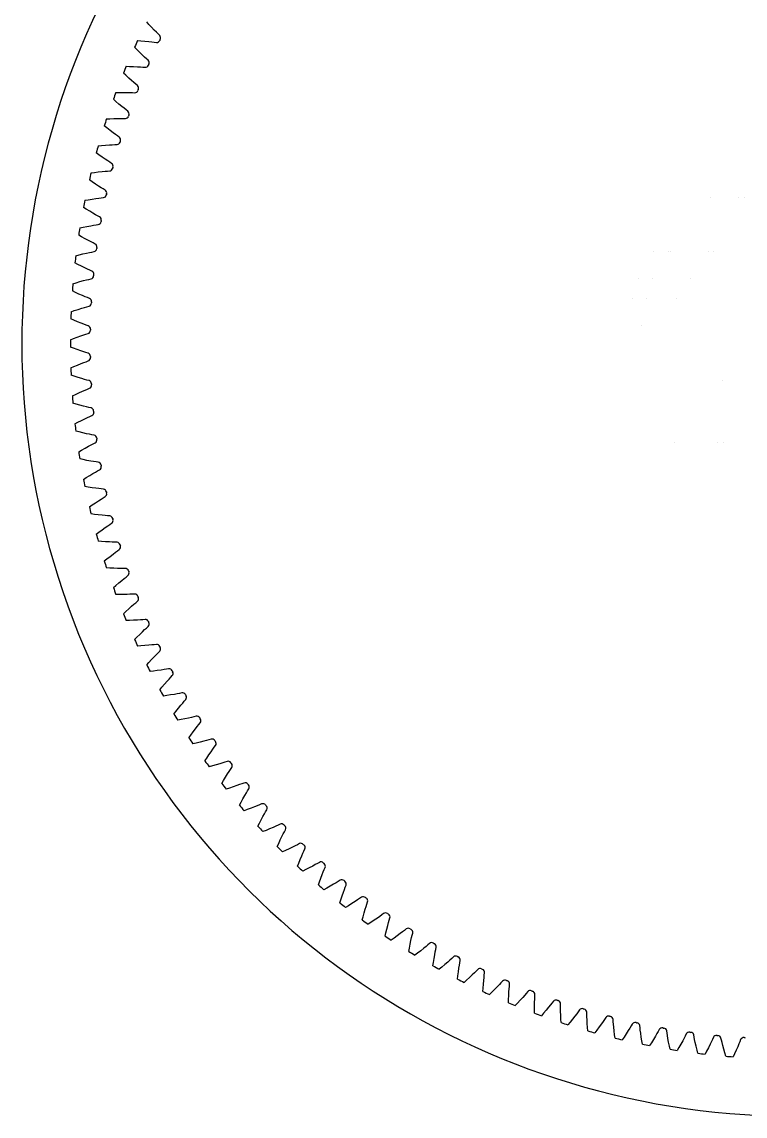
# Model space of a CAD drawing. Extents: x -8712 to 1826, y -2785 to 399.
# Drawn here: x -219.9 to -56, y -256.5 to -8.7 of the extents above; entities that cross this region are included whole.
import ezdxf

# ---------------------------------------------------------------- set-up
doc = ezdxf.new("R2010")
doc.units = 0
doc.layers.get('0').update_dxf_attribs({"linetype": 'CONTINUOUS'})

msp = doc.modelspace()

# ---------------------------------------------------------------- linework, layer by layer
at = {"color": 1}
for p, q in [((-191.089088, -9.298837), (-191.596199, -8.731549)), ((-190.482251, -9.958547), (-191.089088, -9.298837)), ((-189.890545, -10.581922), (-190.482251, -9.958547)), ((-189.41837, -11.065373), (-189.890545, -10.581922)), ((-189.036228, -11.447572), (-189.41837, -11.065373)), ((-188.662035, -11.813965), (-189.036228, -11.447572)), ((-193.814337, -15.016054), (-194.343329, -14.469113)), ((-193.656702, -12.979704), (-192.897252, -13.026743)), ((-192.897252, -13.026743), (-192.003533, -13.094875)), ((-192.003533, -13.094875), (-191.147613, -13.173629)), ((-191.147613, -13.173629), (-190.47563, -13.245134)), ((-190.47563, -13.245134), (-189.938902, -13.308619)), ((-189.938902, -13.308619), (-189.419506, -13.375648)), ((-193.182068, -15.651432), (-193.814337, -15.016054)), ((-192.566344, -16.251095), (-193.182068, -15.651432)), ((-192.075553, -16.715636), (-192.566344, -16.251095)), ((-191.678701, -17.082537), (-192.075553, -16.715636)), ((-191.290412, -17.433958), (-191.678701, -17.082537)), ((-196.235461, -18.794888), (-195.474751, -18.812074)), ((-195.474751, -18.812074), (-194.579046, -18.845066)), ((-194.579046, -18.845066), (-193.720693, -18.890157)), ((-193.720693, -18.890157), (-193.046421, -18.935225)), ((-193.046421, -18.935225), (-192.507614, -18.977589)), ((-192.507614, -18.977589), (-191.985987, -19.024174)), ((-196.313029, -20.835856), (-196.863085, -20.310105)), ((-195.656302, -21.445921), (-196.313029, -20.835856)), ((-195.01751, -22.020949), (-195.656302, -21.445921)), ((-194.508859, -22.465864), (-195.01751, -22.020949)), ((-198.58393, -24.706829), (-197.823131, -24.694137)), ((-197.823131, -24.694137), (-196.926821, -24.691939)), ((-196.926821, -24.691939), (-196.06736, -24.703295)), ((-196.06736, -24.703295), (-195.391838, -24.721857)), ((-195.391838, -24.721857), (-194.851784, -24.743035)), ((-194.851784, -24.743035), (-194.32873, -24.769106)), ((-194.097909, -22.816902), (-194.508859, -22.465864)), ((-193.696122, -23.152807), (-194.097909, -22.816902)), ((-198.581309, -26.749269), (-199.151582, -26.245519)), ((-197.901138, -27.333081), (-198.581309, -26.749269)), ((-197.240263, -27.882587), (-197.901138, -27.333081)), ((-196.714537, -28.307189), (-197.240263, -27.882587)), ((-196.290122, -28.641822), (-196.714537, -28.307189)), ((-195.875457, -28.961695), (-196.290122, -28.641822)), ((-200.698486, -30.706413), (-199.938772, -30.663862)), ((-199.938772, -30.663862), (-199.043239, -30.626477)), ((-199.043239, -30.626477), (-198.183995, -30.604082)), ((-198.183995, -30.604082), (-197.508265, -30.596109)), ((-197.508265, -30.596109), (-196.967795, -30.596068)), ((-196.967795, -30.596068), (-196.444121, -30.601584)), ((-200.615681, -32.747176), (-201.205292, -32.266202)), ((-199.913114, -33.303834), (-200.615681, -32.747176)), ((-199.231175, -33.826971), (-199.913114, -33.303834)), ((-198.689185, -34.230605), (-199.231175, -33.826971)), ((-198.251959, -34.548318), (-198.689185, -34.230605)), ((-197.825056, -34.851664), (-198.251959, -34.548318)), ((-202.575869, -36.784389), (-201.818411, -36.712045)), ((-201.818411, -36.712045), (-200.925037, -36.639529)), ((-200.925037, -36.639529), (-200.067334, -36.583418)), ((-200.067334, -36.583418), (-199.392438, -36.548922)), ((-199.392438, -36.548922), (-198.852387, -36.527663)), ((-198.852387, -36.527663), (-198.3289, -36.512615)), ((-202.413008, -38.820327), (-203.021047, -38.362873)), ((-201.689128, -39.348974), (-202.413008, -38.820327)), ((-200.987177, -39.844934), (-201.689128, -39.348974)), ((-200.429758, -40.226979), (-200.987177, -39.844934)), ((-199.980396, -40.527282), (-200.429758, -40.226979)), ((-199.541913, -40.813634), (-199.980396, -40.527282)), ((-203.970519, -44.959359), (-204.596048, -44.526129)), ((-204.213184, -42.931385), (-203.459151, -42.829358)), ((-203.459151, -42.829358), (-202.569312, -42.721825)), ((-202.569312, -42.721825), (-201.714474, -42.632084)), ((-201.714474, -42.632084), (-201.041453, -42.571118)), ((-201.041453, -42.571118), (-200.502652, -42.528673)), ((-200.502652, -42.528673), (-199.98016, -42.493085)), ((-203.226442, -45.459179), (-203.970519, -44.959359)), ((-202.505561, -45.927198), (-203.226442, -45.459179)), ((-201.933572, -46.287065), (-202.505561, -45.927198)), ((-201.472767, -46.569494), (-201.933572, -46.287065)), ((-201.02338, -46.838411), (-201.472767, -46.569494)), ((-205.607908, -49.137922), (-204.858461, -49.006371)), ((-204.858461, -49.006371), (-203.97353, -48.863986)), ((-203.97353, -48.863986), (-203.122874, -48.740753)), ((-203.122874, -48.740753), (-202.452765, -48.653412)), ((-202.452765, -48.653412), (-201.916047, -48.589846)), ((-201.916047, -48.589846), (-201.395354, -48.533772)), ((-63.940581, -48.497688), (-63.942231, -48.49864)), ((-57.432584, -48.499149), (-57.435301, -48.500181)), ((-56.097659, -48.497457), (-56.100411, -48.498392)), ((-205.285811, -51.154806), (-205.927867, -50.746468)), ((-204.522686, -51.625028), (-205.285811, -51.154806)), ((-203.783985, -52.064385), (-204.522686, -51.625028)), ((-203.19831, -52.401518), (-203.783985, -52.064385)), ((-202.726772, -52.665638), (-203.19831, -52.401518)), ((-202.267173, -52.916705), (-202.726772, -52.665638)), ((-206.757888, -55.394431), (-206.014184, -55.233558)), ((-206.014184, -55.233558), (-205.135525, -55.05654)), ((-205.135525, -55.05654), (-204.290363, -54.900006)), ((-204.290363, -54.900006), (-203.6242, -54.786424)), ((-203.6242, -54.786424), (-203.090391, -54.701835)), ((-203.090391, -54.701835), (-202.572301, -54.625362)), ((-206.356858, -57.397114), (-207.01445, -57.014298)), ((-205.57586, -57.837014), (-206.356858, -57.397114)), ((-204.82048, -58.247031), (-205.57586, -57.837014)), ((-204.22202, -58.56091), (-204.82048, -58.247031)), ((-203.740476, -58.806314), (-204.22202, -58.56091)), ((-203.271375, -59.039143), (-203.740476, -58.806314)), ((-207.661353, -61.691264), (-206.924538, -61.501317)), ((-206.924538, -61.501317), (-206.053506, -61.28994)), ((-206.053506, -61.28994), (-205.215141, -61.100346)), ((-205.215141, -61.100346), (-204.553951, -60.960698)), ((-204.553951, -60.960698), (-204.023874, -60.855217)), ((-204.023874, -60.855217), (-203.509186, -60.758463)), ((-76.863281, -60.74585), (-76.863872, -60.746758)), ((-73.455521, -60.732595), (-73.45619, -60.733514)), ((-72.896306, -60.731839), (-72.896982, -60.732749)), ((-64.360839, -60.734493), (-64.361782, -60.735376)), ((-63.132388, -60.734633), (-63.133353, -60.735479)), ((-207.182006, -63.676659), (-207.854121, -63.319955)), ((-206.38434, -64.085558), (-207.182006, -63.676659)), ((-205.613445, -64.465602), (-206.38434, -64.085558)), ((-205.003124, -64.755744), (-205.613445, -64.465602)), ((-204.512317, -64.982054), (-205.003124, -64.755744)), ((-204.034437, -65.196287), (-204.512317, -64.982054)), ((-77.058335, -66.905728), (-77.059183, -66.90759)), ((-68.374176, -66.906336), (-68.375317, -66.908166)), ((-208.316908, -68.018712), (-207.588118, -67.799985)), ((-207.588118, -67.799985), (-206.726057, -67.554575)), ((-206.726057, -67.554575), (-205.895782, -67.332212)), ((-205.895782, -67.332212), (-205.240584, -67.166713)), ((-205.240584, -67.166713), (-204.715057, -67.040504)), ((-204.715057, -67.040504), (-204.204564, -66.923617)), ((-80.117989, -66.921247), (-80.118772, -66.923133)), ((-207.759985, -69.983758), (-208.445586, -69.653716)), ((-206.946881, -70.361025), (-207.759985, -69.983758)), ((-206.16166, -70.710511), (-206.946881, -70.361025)), ((-205.540418, -70.976469), (-206.16166, -70.710511)), ((-205.041105, -71.183335), (-205.540418, -70.976469)), ((-204.555182, -71.378641), (-205.041105, -71.183335)), ((-81.650721, -71.371256), (-81.651039, -71.372405)), ((-78.269084, -71.379892), (-78.269451, -71.381097)), ((-71.509442, -71.370432), (-71.509917, -71.371674)), ((-208.723544, -74.36702), (-208.003903, -74.119849)), ((-208.003903, -74.119849), (-207.152141, -73.840783)), ((-207.152141, -73.840783), (-206.331236, -73.585996)), ((-206.331236, -73.585996), (-205.683041, -73.394901)), ((-205.683041, -73.394901), (-205.162874, -73.248157)), ((-205.162874, -73.248157), (-204.657364, -73.111319)), ((-208.089903, -76.308686), (-208.787932, -76.005815)), ((-207.262614, -76.653739), (-208.089903, -76.308686)), ((-206.464277, -76.972129), (-207.262614, -76.653739)), ((-205.833073, -77.213491), (-206.464277, -76.972129)), ((-205.326023, -77.400595), (-205.833073, -77.213491)), ((-204.832808, -77.576673), (-205.326023, -77.400595)), ((-79.556067, -77.575706), (-79.55619, -77.576779)), ((-208.880633, -80.726397), (-208.171251, -80.451164)), ((-208.171251, -80.451164), (-207.331101, -80.138873)), ((-207.331101, -80.138873), (-206.520832, -79.852054)), ((-206.520832, -79.852054), (-205.880639, -79.635659)), ((-205.880639, -79.635659), (-205.366634, -79.468606)), ((-205.366634, -79.468606), (-204.866886, -79.312027)), ((-208.171251, -82.641689), (-208.880632, -82.366456)), ((-207.331053, -82.953998), (-208.171251, -82.641689)), ((-206.520832, -83.240799), (-207.331053, -82.953998)), ((-205.880639, -83.457195), (-206.520832, -83.240799)), ((-205.366634, -83.624248), (-205.880639, -83.457195)), ((-204.866885, -83.780826), (-205.366634, -83.624248)), ((-208.089903, -86.784168), (-207.262662, -86.439134)), ((-207.262662, -86.439134), (-206.464277, -86.120724)), ((-206.464277, -86.120724), (-205.833073, -85.879362)), ((-205.833073, -85.879362), (-205.326024, -85.692258)), ((-205.326024, -85.692258), (-204.832808, -85.51618)), ((-208.787932, -87.087039), (-208.089903, -86.784168)), ((-208.003903, -88.973004), (-208.723544, -88.725834)), ((-207.152092, -89.252086), (-208.003903, -88.973004)), ((-206.331236, -89.506857), (-207.152092, -89.252086)), ((-205.683041, -89.697952), (-206.331236, -89.506857)), ((-205.162874, -89.844696), (-205.683041, -89.697952)), ((-204.657363, -89.981534), (-205.162874, -89.844696)), ((-61.142384, -89.987079), (-61.14189, -89.988031)), ((-208.445586, -93.439137), (-207.759985, -93.109095)), ((-207.759985, -93.109095), (-206.946928, -92.73185)), ((-206.946928, -92.73185), (-206.16166, -92.382342)), ((-206.16166, -92.382342), (-205.540418, -92.116384)), ((-205.540418, -92.116384), (-205.041105, -91.909518)), ((-205.041105, -91.909518), (-204.555182, -91.714212)), ((-207.588118, -95.292868), (-208.316908, -95.074141)), ((-206.726007, -95.538292), (-207.588118, -95.292868)), ((-205.895782, -95.760641), (-206.726007, -95.538292)), ((-205.240584, -95.92614), (-205.895782, -95.760641)), ((-204.715057, -96.05235), (-205.240584, -95.92614)), ((-204.204564, -96.169236), (-204.715057, -96.05235)), ((-207.182006, -99.416194), (-206.384387, -99.007319)), ((-206.384387, -99.007319), (-205.613445, -98.627251)), ((-205.613445, -98.627251), (-205.003124, -98.337109)), ((-205.003124, -98.337109), (-204.512317, -98.110799)), ((-204.512317, -98.110799), (-204.034437, -97.896567)), ((-207.854121, -99.772898), (-207.182006, -99.416194)), ((-206.924538, -101.591536), (-207.661353, -101.401589)), ((-206.053456, -101.802925), (-206.924538, -101.591536)), ((-205.215141, -101.992507), (-206.053456, -101.802925)), ((-204.553951, -102.132156), (-205.215141, -101.992507)), ((-204.023874, -102.237636), (-204.553951, -102.132156)), ((-203.509186, -102.33439), (-204.023874, -102.237636)), ((-203.740476, -104.286539), (-203.271375, -104.05371)), ((-72.140043, -104.055512), (-72.138784, -104.057037)), ((-62.347998, -104.07414), (-62.345905, -104.075763)), ((-60.964411, -104.07553), (-60.962234, -104.077084)), ((-207.01445, -106.078555), (-206.356858, -105.695739)), ((-206.356858, -105.695739), (-205.575905, -105.255865)), ((-205.575905, -105.255865), (-204.82048, -104.845822)), ((-204.82048, -104.845822), (-204.22202, -104.531943)), ((-204.22202, -104.531943), (-203.740476, -104.286539)), ((-206.014184, -107.859295), (-206.757888, -107.698423)), ((-205.135474, -108.036323), (-206.014184, -107.859295)), ((-204.290363, -108.192847), (-205.135474, -108.036323)), ((-203.6242, -108.30643), (-204.290363, -108.192847)), ((-203.090391, -108.391018), (-203.6242, -108.30643)), ((-202.572301, -108.467491), (-203.090391, -108.391018)), ((-205.285811, -111.938047), (-204.52273, -111.467852)), ((-204.52273, -111.467852), (-203.783985, -111.028468)), ((-203.783985, -111.028468), (-203.19831, -110.691335)), ((-203.19831, -110.691335), (-202.726772, -110.427215)), ((-202.726772, -110.427215), (-202.267174, -110.176149)), ((-205.927867, -112.346385), (-205.285811, -111.938047)), ((-204.858461, -114.086482), (-205.607908, -113.954931)), ((-203.973479, -114.228875), (-204.858461, -114.086482)), ((-203.122874, -114.3521), (-203.973479, -114.228875)), ((-202.452765, -114.439442), (-203.122874, -114.3521)), ((-201.916046, -114.503007), (-202.452765, -114.439442)), ((-201.395354, -114.559081), (-201.916046, -114.503007)), ((-201.472768, -116.523359), (-201.02338, -116.254443)), ((-204.596048, -118.566724), (-203.970519, -118.133494)), ((-203.970519, -118.133494), (-203.226486, -117.633703)), ((-203.226486, -117.633703), (-202.50556, -117.165655)), ((-202.50556, -117.165655), (-201.933572, -116.805788)), ((-201.933572, -116.805788), (-201.472768, -116.523359)), ((-203.459151, -120.263495), (-204.213184, -120.161468)), ((-202.56926, -120.371034), (-203.459151, -120.263495)), ((-201.714474, -120.460769), (-202.56926, -120.371034)), ((-201.041453, -120.521735), (-201.714474, -120.460769)), ((-200.502652, -120.56418), (-201.041453, -120.521735)), ((-199.980159, -120.599769), (-200.502652, -120.56418)), ((-202.413008, -124.272526), (-201.689171, -123.74391)), ((-201.689171, -123.74391), (-200.987177, -123.247919)), ((-200.987177, -123.247919), (-200.429758, -122.865874)), ((-200.429758, -122.865874), (-199.980396, -122.565571)), ((-199.980396, -122.565571), (-199.541913, -122.279219)), ((-203.021047, -124.72998), (-202.413008, -124.272526)), ((-201.818411, -126.380809), (-202.575869, -126.308464)), ((-200.924985, -126.453328), (-201.818411, -126.380809)), ((-200.067334, -126.509435), (-200.924985, -126.453328)), ((-199.392438, -126.543931), (-200.067334, -126.509435)), ((-198.852387, -126.565191), (-199.392438, -126.543931)), ((-199.231175, -129.265883), (-198.689185, -128.862248)), ((-198.3289, -126.580239), (-198.852387, -126.565191)), ((-198.689185, -128.862248), (-198.251959, -128.544535)), ((-198.251959, -128.544535), (-197.825056, -128.241189)), ((-201.205292, -130.826651), (-200.615681, -130.345677)), ((-200.615681, -130.345677), (-199.913155, -129.789051)), ((-199.913155, -129.789051), (-199.231175, -129.265883)), ((-199.938772, -132.428991), (-200.698485, -132.38644)), ((-199.043187, -132.466378), (-199.938772, -132.428991)), ((-198.183995, -132.488771), (-199.043187, -132.466378)), ((-197.508265, -132.496745), (-198.183995, -132.488771)), ((-196.967795, -132.496785), (-197.508265, -132.496745)), ((-196.444121, -132.49127), (-196.967795, -132.496785)), ((-198.581309, -136.343584), (-197.901177, -135.759806)), ((-197.901177, -135.759806), (-197.240262, -135.210266)), ((-197.240262, -135.210266), (-196.714537, -134.785664)), ((-196.714537, -134.785664), (-196.290122, -134.451031)), ((-196.290122, -134.451031), (-195.875457, -134.131159)), ((-199.151582, -136.847335), (-198.581309, -136.343584)), ((-197.823131, -138.398716), (-198.58393, -138.386024)), ((-196.926769, -138.400914), (-197.823131, -138.398716)), ((-196.06736, -138.389558), (-196.926769, -138.400914)), ((-195.391838, -138.370996), (-196.06736, -138.389558)), ((-194.851783, -138.349818), (-195.391838, -138.370996)), ((-194.328729, -138.323747), (-194.851783, -138.349818)), ((-195.65634, -141.646967), (-195.01751, -141.071904)), ((-195.01751, -141.071904), (-194.508859, -140.62699)), ((-194.508859, -140.62699), (-194.097909, -140.275952)), ((-194.097909, -140.275952), (-193.696122, -139.940047)), ((-196.863085, -142.782748), (-196.313029, -142.256997)), ((-196.313029, -142.256997), (-195.65634, -141.646967)), ((-195.474751, -144.280779), (-196.235461, -144.297966)), ((-194.578994, -144.247785), (-195.474751, -144.280779)), ((-193.720693, -144.202697), (-194.578994, -144.247785)), ((-193.046421, -144.157629), (-193.720693, -144.202697)), ((-192.507614, -144.115264), (-193.046421, -144.157629)), ((-191.985987, -144.068679), (-192.507614, -144.115264)), ((-192.075553, -146.377217), (-191.678701, -146.010316)), ((-191.678701, -146.010316), (-191.290412, -145.658896)), ((-194.343329, -148.62374), (-193.814337, -148.0768)), ((-193.814337, -148.0768), (-193.182105, -147.441458)), ((-193.182105, -147.441458), (-192.566344, -146.841758)), ((-192.566344, -146.841758), (-192.075553, -146.377217)), ((-192.897252, -150.06611), (-193.656702, -150.113149)), ((-192.003481, -149.997974), (-192.897252, -150.06611)), ((-191.147613, -149.919224), (-192.003481, -149.997974)), ((-190.47563, -149.847719), (-191.147613, -149.919224)), ((-189.938901, -149.784234), (-190.47563, -149.847719)), ((-189.419505, -149.717205), (-189.938901, -149.784234)), ((-191.089088, -153.794017), (-190.482287, -153.134344)), ((-190.482287, -153.134344), (-189.890544, -152.510931)), ((-189.890544, -152.510931), (-189.41837, -152.02748)), ((-189.41837, -152.02748), (-189.036229, -151.645282)), ((-189.036229, -151.645282), (-188.662035, -151.278888)), ((-191.596199, -154.361304), (-191.089088, -153.794017)), ((-190.09461, -155.745789), (-190.851627, -155.822607)), ((-189.204203, -155.642616), (-190.09461, -155.745789)), ((-188.352086, -155.530326), (-189.204203, -155.642616)), ((-187.683428, -155.432494), (-188.352086, -155.530326)), ((-187.149606, -155.347986), (-187.683429, -155.432494)), ((-186.633242, -155.260617), (-187.149606, -155.347986)), ((-187.561048, -158.716846), (-186.994237, -158.070682)), ((-186.994237, -158.070682), (-186.541407, -157.569066)), ((-186.541407, -157.569066), (-186.174565, -157.17216)), ((-186.174565, -157.17216), (-185.815045, -156.791358)), ((-188.625931, -159.986592), (-188.141483, -159.399833)), ((-188.141483, -159.399833), (-187.561048, -158.716846)), ((-185.338424, -161.027349), (-186.185476, -161.173007)), ((-184.674123, -160.903341), (-185.338424, -161.027349)), ((-184.14403, -160.797941), (-184.674123, -160.903341)), ((-183.631494, -160.690367), (-184.14403, -160.797941)), ((-187.071146, -161.311058), (-187.824563, -161.417537)), ((-186.185476, -161.173007), (-187.071146, -161.311058)), ((-184.422894, -164.180357), (-183.881888, -163.512439)), ((-183.881888, -163.512439), (-183.4491, -162.993431)), ((-183.4491, -162.993431), (-183.098124, -162.582429)), ((-183.098124, -162.582429), (-182.753831, -162.187806)), ((-185.437106, -165.490931), (-184.976067, -164.885605)), ((-184.976067, -164.885605), (-184.422894, -164.180357)), ((-180.418889, -165.998083), (-180.926807, -166.125696)), ((-183.831521, -166.753335), (-184.580177, -166.889312)), ((-182.951954, -166.58062), (-183.831521, -166.753335)), ((-182.111274, -166.401819), (-182.951954, -166.58062)), ((-181.452353, -166.251826), (-182.111274, -166.401819)), ((-180.926807, -166.125696), (-181.452353, -166.251826)), ((-180.558296, -168.827809), (-180.146218, -168.292211)), ((-180.146218, -168.292211), (-179.811648, -167.867746)), ((-179.811648, -167.867746), (-179.483113, -167.45991)), ((-182.03464, -170.865834), (-181.597722, -170.242875)), ((-181.597722, -170.242875), (-181.072662, -169.516453)), ((-181.072662, -169.516453), (-180.558296, -168.827809)), ((-180.380731, -172.06423), (-181.123472, -172.229494)), ((-179.508622, -171.857116), (-180.380731, -172.06423)), ((-178.67561, -171.645448), (-179.508622, -171.857116)), ((-178.023086, -171.469702), (-178.67561, -171.645448)), ((-177.502897, -171.323036), (-178.023086, -171.469702)), ((-177.000381, -171.175581), (-177.502897, -171.323036)), ((-177.028586, -174.008598), (-176.637853, -173.457235)), ((-176.637853, -173.457235), (-176.320206, -173.019962)), ((-176.320206, -173.019962), (-176.007936, -172.599543)), ((-178.423779, -176.103013), (-178.011655, -175.46338)), ((-178.011655, -175.46338), (-177.51552, -174.716905)), ((-177.51552, -174.716905), (-177.028586, -174.008598)), ((-176.724096, -177.235553), (-177.459776, -177.429849)), ((-175.860792, -176.99436), (-176.724096, -177.235553)), ((-175.036732, -176.750151), (-175.860792, -176.99436)), ((-174.39161, -176.548922), (-175.036732, -176.750151)), ((-173.877581, -176.381947), (-174.39161, -176.548922)), ((-173.381241, -176.214877), (-173.877581, -176.381947)), ((-172.929415, -178.480539), (-172.62918, -178.031132)), ((-172.62918, -178.031132), (-172.333656, -177.598777)), ((-174.610091, -181.194392), (-174.223397, -180.539073)), ((-174.223397, -180.539073), (-173.756951, -179.773695)), ((-173.756951, -179.773695), (-173.2982, -179.046817)), ((-173.2982, -179.046817), (-172.929415, -178.480539)), ((-172.867256, -182.25933), (-173.594741, -182.482359)), ((-172.014086, -181.984429), (-172.867256, -182.25933)), ((-171.200249, -181.708057), (-172.014086, -181.984429)), ((-170.563525, -181.481656), (-171.200249, -181.708057)), ((-170.056447, -181.294628), (-170.563525, -181.481656)), ((-169.567049, -181.108201), (-170.056447, -181.294628)), ((-169.372891, -183.934698), (-169.026622, -183.354378)), ((-169.026622, -183.354378), (-168.744262, -182.89353)), ((-168.744262, -182.89353), (-168.46594, -182.449906)), ((-170.599457, -186.132122), (-170.238789, -185.462126)), ((-170.238789, -185.462126), (-169.802751, -184.679025)), ((-169.802751, -184.679025), (-169.372891, -183.934698)), ((-165.563687, -185.848008), (-166.045388, -186.053505)), ((-168.816156, -187.127815), (-169.534324, -187.379233)), ((-167.974437, -186.819631), (-168.816156, -187.127815)), ((-167.172077, -186.51152), (-167.974437, -186.819631)), ((-166.544733, -186.260296), (-167.172077, -186.51152)), ((-166.045388, -186.053505), (-166.544733, -186.260296)), ((-165.258711, -188.664703), (-164.935492, -188.071236)), ((-164.935492, -188.071236), (-164.671443, -187.599658)), ((-164.671443, -187.599658), (-164.410752, -187.14545)), ((-166.398061, -190.908588), (-166.063975, -190.224949)), ((-166.063975, -190.224949), (-165.659017, -189.425333)), ((-165.659017, -189.425333), (-165.258711, -188.664703)), ((-161.85059, -190.65124), (-162.341431, -190.877476)), ((-161.377327, -190.426989), (-161.85059, -190.65124)), ((-164.577044, -191.833501), (-165.284788, -192.11292)), ((-163.748073, -191.492509), (-164.577044, -191.833501)), ((-162.958428, -191.153135), (-163.748073, -191.492509)), ((-162.341431, -190.877476), (-162.958428, -191.153135)), ((-161.332139, -194.005299), (-160.962004, -193.22954)), ((-160.962004, -193.22954), (-160.662333, -192.62384)), ((-160.662333, -192.62384), (-160.417001, -192.14226)), ((-160.417001, -192.14226), (-160.174344, -191.678167)), ((-162.012381, -195.516425), (-161.705391, -194.820197)), ((-161.705391, -194.820197), (-161.332139, -194.005299)), ((-158.565799, -195.625745), (-159.341511, -195.995858)), ((-157.960099, -195.326074), (-158.565799, -195.625745)), ((-157.478519, -195.080743), (-157.960099, -195.326075)), ((-157.014425, -194.838085), (-157.478519, -195.080743)), ((-160.156456, -196.369132), (-160.852684, -196.676122)), ((-159.341511, -195.995858), (-160.156456, -196.369132)), ((-156.828788, -198.411862), (-156.489394, -197.622169)), ((-156.489394, -197.622169), (-156.213735, -197.005172)), ((-156.213735, -197.005172), (-155.987499, -196.514331)), ((-155.987499, -196.514331), (-155.763248, -196.041069)), ((-157.449179, -199.948529), (-157.16976, -199.240785)), ((-157.16976, -199.240785), (-156.828788, -198.411862)), ((-155.561208, -200.727716), (-156.244846, -201.061802)), ((-154.761545, -200.322734), (-155.561208, -200.727716)), ((-154.000962, -199.922452), (-154.761545, -200.322734)), ((-153.407495, -199.599233), (-154.000962, -199.922452)), ((-152.935917, -199.335184), (-153.407495, -199.599233)), ((-152.481708, -199.074493), (-152.935917, -199.335184)), ((-151.596555, -201.208474), (-151.389764, -200.70913)), ((-151.389764, -200.70913), (-151.184267, -200.227429)), ((-152.464074, -203.479897), (-152.155908, -202.638226)), ((-152.155908, -202.638226), (-151.847779, -201.835818)), ((-151.847779, -201.835818), (-151.596555, -201.208474)), ((-147.786165, -203.129681), (-148.229789, -203.408003)), ((-152.715491, -204.198065), (-152.464074, -203.479897)), ((-150.798385, -204.90253), (-151.468381, -205.263199)), ((-150.015239, -204.466466), (-150.798385, -204.90253)), ((-149.270957, -204.036633), (-150.015239, -204.466466)), ((-148.690636, -203.690363), (-149.270957, -204.036633)), ((-148.229789, -203.408003), (-148.690636, -203.690363)), ((-147.044315, -205.86399), (-146.817915, -205.227266)), ((-146.817915, -205.227266), (-146.630887, -204.720188)), ((-146.630887, -204.720188), (-146.44446, -204.230791)), ((-147.818617, -208.258482), (-147.595589, -207.530997)), ((-147.595589, -207.530997), (-147.320705, -206.677876)), ((-147.320705, -206.677876), (-147.044315, -205.86399)), ((-144.383077, -207.961942), (-145.109909, -208.420665)), ((-143.816798, -207.593156), (-144.383077, -207.961942)), ((-143.367391, -207.292921), (-143.816798, -207.593156)), ((-142.935036, -206.997397), (-143.367391, -207.292921)), ((-141.718206, -208.541322), (-141.551136, -208.044983)), ((-145.875332, -208.887138), (-146.530651, -209.273833)), ((-145.109909, -208.420665), (-145.875332, -208.887138)), ((-142.571812, -211.387837), (-142.330633, -210.524583)), ((-142.330633, -210.524583), (-142.08641, -209.700473)), ((-142.08641, -209.700473), (-141.885181, -209.055351)), ((-141.885181, -209.055352), (-141.718206, -208.541322)), ((-142.766108, -212.123517), (-142.571812, -211.387837)), ((-140.799639, -212.675396), (-141.439272, -213.08752)), ((-140.05312, -212.179232), (-140.799639, -212.675396)), ((-139.344857, -211.692327), (-140.05312, -212.179232)), ((-138.793494, -211.301594), (-139.344857, -211.692327)), ((-138.356221, -210.983947), (-138.793494, -211.301594)), ((-137.935801, -210.671676), (-138.356221, -210.983947)), ((-136.981707, -213.339351), (-136.805961, -212.686827)), ((-136.805961, -212.686827), (-136.659295, -212.166638)), ((-136.659295, -212.166638), (-136.51184, -211.664123)), ((-137.565752, -215.787213), (-137.400489, -215.044472)), ((-137.400489, -215.044472), (-137.193387, -214.172414)), ((-137.193387, -214.172414), (-136.981707, -213.339351)), ((-134.164068, -215.222037), (-134.852669, -215.736373)), ((-133.62847, -214.809959), (-134.164068, -215.222037)), ((-133.204005, -214.475389), (-133.62847, -214.809959)), ((-132.796169, -214.146854), (-133.204005, -214.475389)), ((-131.588085, -216.116094), (-131.461955, -215.590548)), ((-131.461955, -215.590548), (-131.334342, -215.082631)), ((-135.579133, -216.261463), (-136.202093, -216.698381)), ((-134.852669, -215.736373), (-135.579133, -216.261463)), ((-132.089594, -218.495262), (-131.916889, -217.615746)), ((-131.916889, -217.615746), (-131.738078, -216.775015)), ((-131.738078, -216.775015), (-131.588085, -216.116094)), ((-127.918687, -217.761865), (-128.32969, -218.112841)), ((-127.524064, -217.417572), (-127.918687, -217.761865)), ((-132.225571, -219.243918), (-132.089594, -218.495262)), ((-130.221864, -219.639809), (-130.82719, -220.100847)), ((-129.516575, -219.086603), (-130.221864, -219.639809)), ((-128.848698, -218.545629), (-129.516575, -219.086603)), ((-128.32969, -218.112841), (-128.848698, -218.545629)), ((-126.509274, -220.849268), (-126.363608, -220.002165)), ((-126.363608, -220.002165), (-126.2396, -219.337864)), ((-126.2396, -219.337864), (-126.1342, -218.807771)), ((-126.1342, -218.807771), (-126.026626, -218.295236)), ((-122.127617, -220.478785), (-122.508419, -220.838306)), ((-126.753796, -222.488305), (-126.647317, -221.734887)), ((-126.647317, -221.734887), (-126.509274, -220.849268)), ((-124.736092, -222.805224), (-125.322851, -223.289672)), ((-124.053066, -222.224755), (-124.736092, -222.805224)), ((-123.406941, -221.657978), (-124.053066, -222.224755)), ((-122.905325, -221.205148), (-123.406941, -221.657978)), ((-122.508419, -220.838306), (-122.905325, -221.205148)), ((-120.978881, -223.867996), (-120.866584, -223.015827)), ((-120.866584, -223.015827), (-120.768752, -222.34717)), ((-120.768752, -222.34717), (-120.684244, -221.813348)), ((-120.684244, -221.813348), (-120.596876, -221.296984)), ((-121.158866, -225.515369), (-121.082048, -224.758352)), ((-121.082048, -224.758352), (-120.978881, -223.867996)), ((-118.470565, -225.145992), (-119.130275, -225.752829)), ((-117.84719, -224.554286), (-118.470565, -225.145992)), ((-117.363739, -224.082111), (-117.84719, -224.554286)), ((-116.98154, -223.69997), (-117.363739, -224.082111)), ((-116.615147, -223.325776), (-116.98154, -223.69997)), ((-115.255483, -225.811354), (-115.183978, -225.139371)), ((-115.183978, -225.139371), (-115.120493, -224.602643)), ((-115.120493, -224.602643), (-115.053464, -224.083247)), ((-119.130275, -225.752829), (-119.697563, -226.25994)), ((-115.449408, -228.320443), (-115.402369, -227.560994)), ((-115.402369, -227.560994), (-115.334237, -226.667274)), ((-115.334237, -226.667274), (-115.255483, -225.811354)), ((-112.777681, -227.845809), (-113.413058, -228.478078)), ((-112.178017, -227.230085), (-112.777681, -227.845809)), ((-111.713476, -226.739294), (-112.178017, -227.230085)), ((-111.346575, -226.342442), (-111.713476, -226.739294)), ((-110.995154, -225.954153), (-111.346575, -226.342442)), ((-109.538955, -228.384434), (-109.493887, -227.710162)), ((-109.493887, -227.710162), (-109.451523, -227.171355)), ((-109.451523, -227.171355), (-109.404938, -226.649728)), ((-113.413058, -228.478078), (-113.959999, -229.00707)), ((-109.634225, -230.899202), (-109.617038, -230.138492)), ((-109.617038, -230.138492), (-109.584046, -229.242787)), ((-109.584046, -229.242787), (-109.538955, -228.384434)), ((-106.983191, -230.320043), (-107.593256, -230.97677)), ((-106.408163, -229.681251), (-106.983191, -230.320043)), ((-105.963248, -229.1726), (-106.408163, -229.681251)), ((-105.612211, -228.76165), (-105.963248, -229.1726)), ((-105.276305, -228.359863), (-105.612211, -228.76165)), ((-103.725817, -230.731101), (-103.707255, -230.055579)), ((-103.707255, -230.055579), (-103.686077, -229.515525)), ((-103.686077, -229.515525), (-103.660006, -228.992471)), ((-107.593256, -230.97677), (-108.119007, -231.526826)), ((-103.737173, -231.590562), (-103.725817, -230.731101)), ((-103.734975, -232.486872), (-103.737173, -231.590562)), ((-103.722283, -233.247671), (-103.734975, -232.486872)), ((-101.096031, -232.564879), (-101.679843, -233.24505)), ((-100.546525, -231.904004), (-101.096031, -232.564879)), ((-100.121923, -231.378278), (-100.546525, -231.904004)), ((-99.78729, -230.953863), (-100.121923, -231.378278)), ((-99.467417, -230.539198), (-99.78729, -230.953863)), ((-97.833044, -231.631537), (-97.827529, -231.107862)), ((-97.833003, -232.172006), (-97.833044, -231.631537)), ((-97.82503, -232.847736), (-97.833003, -232.172006)), ((-97.802636, -233.70698), (-97.82503, -232.847736)), ((-93.880794, -232.9157), (-94.198507, -233.352926)), ((-93.577448, -232.488797), (-93.880794, -232.9157)), ((-101.679843, -233.24505), (-102.183593, -233.815323)), ((-97.76525, -234.602513), (-97.802636, -233.70698)), ((-97.722699, -235.362227), (-97.76525, -234.602513)), ((-95.681936, -235.279422), (-96.16291, -235.869033)), ((-95.125278, -234.576855), (-95.681936, -235.279422)), ((-94.602142, -233.894916), (-95.125278, -234.576855)), ((-94.198507, -233.352926), (-94.602142, -233.894916)), ((-91.901449, -233.516128), (-91.916497, -232.992641)), ((-91.88019, -234.056179), (-91.901449, -233.516128)), ((-91.845694, -234.731075), (-91.88019, -234.056179)), ((-91.789583, -235.588778), (-91.845694, -234.731075)), ((-88.202133, -235.093499), (-88.584178, -235.650918)), ((-87.90183, -234.644137), (-88.202133, -235.093499)), ((-87.615478, -234.205654), (-87.90183, -234.644137)), ((-85.900439, -235.166393), (-85.936028, -234.643901)), ((-85.857994, -235.705194), (-85.900439, -235.166393)), ((-91.717068, -236.482152), (-91.789583, -235.588778)), ((-91.644723, -237.23961), (-91.717068, -236.482152)), ((-89.608785, -237.076749), (-90.066239, -237.684788)), ((-89.080138, -236.352869), (-89.608785, -237.076749)), ((-88.584178, -235.650918), (-89.080138, -236.352869)), ((-85.797028, -236.378215), (-85.857994, -235.705194)), ((-85.707287, -237.233053), (-85.797028, -236.378215)), ((-85.599754, -238.122892), (-85.707287, -237.233053)), ((-82.969933, -237.890183), (-83.469753, -238.63426)), ((-82.501914, -237.169302), (-82.969933, -237.890183)), ((-82.142047, -236.597314), (-82.501914, -237.169302)), ((-81.859618, -236.136509), (-82.142047, -236.597314)), ((-81.590701, -235.687121), (-81.859618, -236.136509)), ((-79.839266, -236.579788), (-79.89534, -236.059095)), ((-79.775701, -237.116506), (-79.839266, -236.579788)), ((-79.688359, -237.786615), (-79.775701, -237.116506)), ((-79.565126, -238.637271), (-79.688359, -237.786615)), ((-76.027594, -237.862051), (-76.364727, -238.447727)), ((-75.763474, -237.390513), (-76.027594, -237.862051)), ((-75.512408, -236.930914), (-75.763474, -237.390513)), ((-73.727277, -237.754132), (-73.80375, -237.236042)), ((-73.642689, -238.287941), (-73.727277, -237.754132)), ((-85.497727, -238.876925), (-85.599754, -238.122892)), ((-83.469753, -238.63426), (-83.902983, -239.25979)), ((-79.422741, -239.522202), (-79.565126, -238.637271)), ((-79.29119, -240.271649), (-79.422741, -239.522202)), ((-77.274306, -239.949552), (-77.682644, -240.591608)), ((-76.804084, -239.186427), (-77.274306, -239.949552)), ((-76.364727, -238.447727), (-76.804084, -239.186427)), ((-73.529106, -238.954104), (-73.642689, -238.287941)), ((-73.372572, -239.799266), (-73.529106, -238.954104)), ((-73.195554, -240.677925), (-73.372572, -239.799266)), ((-70.592098, -240.239601), (-71.031998, -241.020599)), ((-70.182081, -239.484221), (-70.592098, -240.239601)), ((-69.868202, -238.885761), (-70.182081, -239.484221)), ((-69.622798, -238.404217), (-69.868202, -238.885761)), ((-69.389969, -237.935116), (-69.622798, -238.404217)), ((-67.573895, -238.687615), (-67.670649, -238.172927)), ((-67.468415, -239.217692), (-67.573895, -238.687615)), ((-67.328766, -239.878882), (-67.468415, -239.217692)), ((-67.139172, -240.717247), (-67.328766, -239.878882)), ((-63.96351, -240.277187), (-64.343554, -241.048081)), ((-63.673368, -239.666865), (-63.96351, -240.277187)), ((-63.447058, -239.176058), (-63.673368, -239.666865)), ((-63.232825, -238.698178), (-63.447058, -239.176058)), ((-61.388608, -239.378798), (-61.505495, -238.868306)), ((-61.262399, -239.904325), (-61.388608, -239.378798)), ((-61.0969, -240.559523), (-61.262399, -239.904325)), ((-57.452643, -240.204159), (-57.718601, -240.825401)), ((-57.245777, -239.704846), (-57.452643, -240.204159)), ((-57.050471, -239.218923), (-57.245777, -239.704846)), ((-73.034681, -241.421629), (-73.195554, -240.677925)), ((-71.031998, -241.020599), (-71.414814, -241.678191)), ((-66.927795, -241.588279), (-67.139172, -240.717247)), ((-66.737848, -242.325094), (-66.927795, -241.588279)), ((-64.752453, -241.845747), (-65.109157, -242.517862)), ((-64.343554, -241.048081), (-64.752453, -241.845747)), ((-60.874537, -241.389798), (-61.0969, -240.559523)), ((-60.629127, -242.25186), (-60.874537, -241.389798)), ((-60.4104, -242.980649), (-60.629127, -242.25186)), ((-58.445354, -242.423726), (-58.775396, -243.109327)), ((-58.068087, -241.610622), (-58.445354, -242.423726)), ((-57.718601, -240.825401), (-58.068087, -241.610622))]:
    msp.add_line(p, q, dxfattribs=at)
for centre, radius, start, end in [((-44.882685, -81.546427), 175, 131.159252, 50.436361), ((-189.196405, -12.340224), 0.75, 330.878229, 44.561797), ((-46.882706, -81.546417), 162, 154.959973, 155.540027), ((-189.337051, -12.630194), 0.75, 263.688167, 337.371774), ((-46.882685, -81.546427), 157.5, 154.081833, 154.168167), ((-46.882706, -81.546418), 162, 157.209973, 157.790027), ((-191.932862, -18.276058), 0.75, 265.938167, 339.621774), ((-191.803709, -17.98079), 0.75, 333.128229, 46.811797), ((-46.882685, -81.546427), 157.5, 156.331833, 156.418167), ((-46.882707, -81.546419), 162, 159.459973, 160.040027), ((-194.305017, -24.019481), 0.75, 268.188167, 341.871774), ((-194.187556, -23.719369), 0.75, 335.378229, 49.061797), ((-46.882685, -81.546427), 157.5, 158.581833, 158.668167), ((-196.344268, -29.547114), 0.75, 337.628229, 51.311797), ((-46.882707, -81.54642), 162, 161.709973, 162.290027), ((-196.449857, -29.851605), 0.75, 270.438167, 344.121774), ((-46.882686, -81.546427), 157.5, 160.831833, 160.918167), ((-46.882707, -81.546421), 162, 163.959973, 164.540027), ((-198.364075, -35.76344), 0.75, 272.688167, 346.371774), ((-198.270522, -35.455038), 0.75, 339.878229, 53.561797), ((-46.882685, -81.546427), 157.5, 163.081833, 163.168167), ((-200.04472, -41.745868), 0.75, 274.938167, 348.621774), ((-199.963347, -41.434031), 0.75, 342.128229, 55.811797), ((-46.882685, -81.546427), 157.5, 165.331833, 165.418167), ((-46.882707, -81.546421), 162, 166.209973, 166.790027), ((-201.420133, -47.474875), 0.75, 344.378229, 58.061797), ((-46.882708, -81.546422), 162, 168.459973, 169.040027), ((-201.4892, -47.789666), 0.75, 277.188167, 350.871774), ((-46.882685, -81.546427), 157.5, 167.581833, 167.668167), ((-202.695289, -53.885515), 0.75, 279.438167, 353.121774), ((-202.638633, -53.568255), 0.75, 346.628229, 60.311797), ((-46.882685, -81.546427), 157.5, 169.831833, 169.918167), ((-46.882708, -81.546423), 162, 170.709973, 171.290027), ((-203.616969, -59.704775), 0.75, 348.878229, 62.561797), ((-46.882708, -81.546424), 162, 172.959973, 173.540027), ((-203.661125, -60.024015), 0.75, 281.688167, 355.371774), ((-46.882685, -81.546427), 157.5, 172.081833, 172.168167), ((-204.38522, -66.1957), 0.75, 283.938167, 357.621774), ((-204.353631, -65.874973), 0.75, 351.128229, 64.811797), ((-46.882685, -81.546427), 157.5, 174.331833, 174.418167), ((-46.882708, -81.546425), 162, 175.209973, 175.790027), ((-204.847485, -72.069335), 0.75, 353.378229, 67.061797), ((-204.866458, -72.391056), 0.75, 286.188167, 359.871774), ((-46.882685, -81.546427), 157.5, 176.581833, 176.668167), ((-46.882708, -81.546426), 162, 177.459973, 178.040027), ((-205.104097, -78.600528), 0.75, 288.438167, 2.121774), ((-205.097769, -78.278311), 0.75, 355.628229, 69.311797), ((-46.882685, -81.546427), 157.5, 178.831833, 178.918167), ((-46.882708, -81.546427), 162, 179.709973, 180.290027), ((-205.104097, -84.492325), 0.75, 357.878229, 71.561797), ((-205.097769, -84.814543), 0.75, 290.688167, 4.371774), ((-46.882685, -81.546427), 157.5, 181.081833, 181.168167), ((-46.882708, -81.546427), 162, 181.959973, 182.540027), ((-204.866458, -90.701798), 0.75, 0.128229, 73.811797), ((-204.847485, -91.023518), 0.75, 292.938167, 6.621774), ((-46.882685, -81.546427), 157.5, 183.331833, 183.418167), ((-46.882708, -81.546428), 162, 184.209973, 184.790027), ((-204.38522, -96.897153), 0.75, 2.378229, 76.061797), ((-204.353631, -97.21788), 0.75, 295.188167, 8.871774), ((-46.882685, -81.546427), 157.5, 185.581833, 185.668167), ((-46.882708, -81.546429), 162, 186.459973, 187.040027), ((-203.661125, -103.068839), 0.75, 4.628229, 78.311797), ((-203.616969, -103.388079), 0.75, 297.438167, 11.121774), ((-46.882685, -81.546427), 157.5, 187.831833, 187.918167), ((-46.882708, -81.54643), 162, 188.709973, 189.290027), ((-202.695289, -109.207338), 0.75, 6.878229, 80.561797), ((-202.638633, -109.524599), 0.75, 299.688167, 13.371774), ((-46.882685, -81.546427), 157.5, 190.081833, 190.168167), ((-46.882708, -81.546431), 162, 190.959973, 191.540027), ((-201.4892, -115.303187), 0.75, 9.128229, 82.811797), ((-201.420133, -115.617978), 0.75, 301.938167, 15.621774), ((-46.882685, -81.546427), 157.5, 192.331833, 192.418167), ((-46.882707, -81.546432), 162, 193.209973, 193.790027), ((-200.04472, -121.346985), 0.75, 11.378229, 85.061797), ((-199.963347, -121.658822), 0.75, 304.188167, 17.871774), ((-46.882685, -81.546427), 157.5, 194.581833, 194.668167), ((-46.882707, -81.546433), 162, 195.459973, 196.040027), ((-198.364075, -127.329413), 0.75, 13.628229, 87.311797), ((-198.270522, -127.637815), 0.75, 306.438167, 20.121774), ((-46.882685, -81.546427), 157.5, 196.831833, 196.918167), ((-46.882707, -81.546434), 162, 197.709973, 198.290027), ((-196.449857, -133.241248), 0.75, 15.878229, 89.561797), ((-196.344268, -133.545739), 0.75, 308.688167, 22.371774), ((-46.882685, -81.546427), 157.5, 199.081833, 199.168167), ((-46.882707, -81.546434), 162, 199.959973, 200.540027), ((-194.305017, -139.073373), 0.75, 18.128229, 91.811797), ((-194.187556, -139.373484), 0.75, 310.938167, 24.621774), ((-46.882686, -81.546427), 157.5, 201.331833, 201.418167), ((-46.882706, -81.546435), 162, 202.209973, 202.790027), ((-191.932862, -144.816795), 0.75, 20.378229, 94.061797), ((-191.803709, -145.112063), 0.75, 313.188167, 26.871774), ((-46.882685, -81.546427), 157.5, 203.581833, 203.668167), ((-46.882706, -81.546436), 162, 204.459973, 205.040027), ((-189.337051, -150.462659), 0.75, 22.628229, 96.311797), ((-189.196405, -150.752629), 0.75, 315.438167, 29.121774), ((-46.882685, -81.546427), 157.5, 205.831833, 205.918167), ((-46.882705, -81.546437), 162, 206.709973, 207.290027), ((-186.521585, -156.002259), 0.75, 24.878229, 98.561797), ((-46.882685, -81.546427), 157.5, 208.081833, 208.168167), ((-186.369664, -156.286484), 0.75, 317.688167, 31.371774), ((-46.882705, -81.546438), 162, 208.959973, 209.540027), ((-183.490806, -161.427054), 0.75, 27.128229, 100.811797), ((-46.882685, -81.546426), 157.5, 210.331833, 210.418167), ((-183.327843, -161.705095), 0.75, 319.938167, 33.621774), ((-46.882705, -81.546438), 162, 211.209973, 211.790027), ((-180.249388, -166.728679), 0.75, 29.378229, 103.061797), ((-46.882685, -81.546427), 157.5, 212.581833, 212.668167), ((-180.075635, -167.000108), 0.75, 322.188167, 35.871774), ((-46.882704, -81.546439), 162, 213.459973, 214.040027), ((-176.802327, -171.898958), 0.75, 31.628229, 105.311797), ((-46.882685, -81.546427), 157.5, 214.831833, 214.918167), ((-176.618052, -172.163357), 0.75, 324.438167, 38.121774), ((-46.882704, -81.54644), 162, 215.709973, 216.290027), ((-173.15494, -176.929921), 0.75, 33.878229, 107.561797), ((-46.882685, -81.546427), 157.5, 217.081833, 217.168167), ((-172.960427, -177.186881), 0.75, 326.688167, 40.371774), ((-46.882703, -81.546441), 162, 217.959973, 218.540027), ((-169.31285, -181.813809), 0.75, 36.128229, 109.811797), ((-46.882685, -81.546427), 157.5, 219.331833, 219.418167), ((-169.108399, -182.062934), 0.75, 328.938167, 42.621774), ((-165.281982, -186.543092), 0.75, 38.378229, 112.061797), ((-46.882703, -81.546441), 162, 220.209973, 220.790027), ((-46.882686, -81.546427), 157.5, 221.581833, 221.668167), ((-165.067907, -186.783999), 0.75, 331.188167, 44.871774), ((-161.068551, -191.110478), 0.75, 40.628229, 114.311797), ((-46.882686, -81.546427), 157.5, 223.831833, 223.918167), ((-160.845183, -191.342794), 0.75, 333.438167, 47.121774), ((-46.882702, -81.546442), 162, 222.459973, 223.040027), ((-46.882701, -81.546442), 162, 224.709973, 225.290027), ((-156.679053, -195.508924), 0.75, 42.878229, 116.561797), ((-46.882686, -81.546427), 157.5, 226.081833, 226.168167), ((-156.446737, -195.732292), 0.75, 335.688167, 49.371774), ((-46.882701, -81.546443), 162, 226.959973, 227.540027), ((-152.120258, -199.731649), 0.75, 45.128229, 118.811797), ((-46.882685, -81.546427), 157.5, 228.331833, 228.418167), ((-151.879351, -199.945723), 0.75, 337.938167, 51.621774), ((-147.399193, -203.77214), 0.75, 47.378229, 121.061797), ((-46.8827, -81.546444), 162, 229.209973, 229.790027), ((-46.882685, -81.546427), 157.5, 230.581833, 230.668167), ((-147.150068, -203.976592), 0.75, 340.188167, 53.871774), ((-142.52314, -207.624168), 0.75, 49.628229, 123.311797), ((-46.882685, -81.546427), 157.5, 232.831833, 232.918167), ((-142.26618, -207.818681), 0.75, 342.438167, 56.121774), ((-46.882699, -81.546444), 162, 231.459973, 232.040027), ((-137.499615, -211.281793), 0.75, 51.878229, 125.561797), ((-46.882699, -81.546445), 162, 233.709973, 234.290027), ((-46.882685, -81.546427), 157.5, 235.081833, 235.168167), ((-137.235217, -211.466068), 0.75, 344.688167, 58.371774), ((-132.336366, -214.739376), 0.75, 54.128229, 127.811797), ((-46.882685, -81.546427), 157.5, 237.331833, 237.418167), ((-132.064937, -214.913129), 0.75, 346.938167, 60.621774), ((-46.882698, -81.546445), 162, 235.959973, 236.540027), ((-127.041354, -217.991585), 0.75, 56.378229, 130.061797), ((-46.882685, -81.546427), 157.5, 239.581833, 239.668167), ((-126.763313, -218.154547), 0.75, 349.188167, 62.871774), ((-46.882697, -81.546446), 162, 238.209973, 238.790027), ((-121.622743, -221.033405), 0.75, 58.628229, 132.311797), ((-46.882685, -81.546427), 157.5, 241.831833, 241.918167), ((-121.338518, -221.185326), 0.75, 351.438167, 65.121774), ((-46.882696, -81.546446), 162, 240.459973, 241.040027), ((-116.088888, -223.860146), 0.75, 60.878229, 134.561797), ((-46.882685, -81.546427), 157.5, 244.081833, 244.168167), ((-115.798918, -224.000792), 0.75, 353.688167, 67.371774), ((-46.882696, -81.546447), 162, 242.709973, 243.290027), ((-110.448322, -226.46745), 0.75, 63.128229, 136.811797), ((-46.882685, -81.546426), 157.5, 246.331833, 246.418167), ((-110.153054, -226.596603), 0.75, 355.938167, 69.621774), ((-46.882695, -81.546447), 162, 244.959973, 245.540027), ((-104.709743, -228.851297), 0.75, 65.378229, 139.061797), ((-46.882685, -81.546427), 157.5, 248.581833, 248.668167), ((-104.409631, -228.968758), 0.75, 358.188167, 71.871774), ((-98.881998, -231.00801), 0.75, 67.628229, 141.311797), ((-46.882685, -81.546427), 157.5, 250.831833, 250.918167), ((-98.577507, -231.113598), 0.75, 0.438167, 74.121774), ((-46.882694, -81.546447), 162, 247.209973, 247.790027), ((-92.974074, -232.934264), 0.75, 69.878229, 143.561797), ((-46.882685, -81.546426), 157.5, 253.081833, 253.168167), ((-92.665672, -233.027816), 0.75, 2.688167, 76.371774), ((-46.882693, -81.546448), 162, 249.459973, 250.040027), ((-46.882692, -81.546448), 162, 251.709973, 252.290027), ((-86.995081, -234.627088), 0.75, 72.128229, 145.811797), ((-46.882685, -81.546427), 157.5, 255.331833, 255.418167), ((-86.683244, -234.708461), 0.75, 4.938167, 78.621774), ((-80.954237, -236.083874), 0.75, 74.378229, 148.061797), ((-46.882685, -81.546427), 157.5, 257.581833, 257.668167), ((-80.639446, -236.152941), 0.75, 7.188167, 80.871774), ((-46.882692, -81.546448), 162, 253.959973, 254.540027), ((-74.860857, -237.302374), 0.75, 76.628229, 150.311797), ((-46.882685, -81.546427), 157.5, 259.831833, 259.918167), ((-74.543597, -237.35903), 0.75, 9.438167, 83.121774), ((-68.724337, -238.28071), 0.75, 78.878229, 152.561797), ((-46.882685, -81.546426), 157.5, 262.081833, 262.168167), ((-68.405097, -238.324866), 0.75, 11.688167, 85.371774), ((-46.882691, -81.546448), 162, 256.209973, 256.790027), ((-46.88269, -81.546449), 162, 258.459973, 259.040027), ((-62.554139, -239.017373), 0.75, 81.128229, 154.811797), ((-46.882685, -81.546427), 157.5, 264.331833, 264.418167), ((-62.233412, -239.048962), 0.75, 13.938167, 87.621774), ((-56.359777, -239.511227), 0.75, 83.378229, 157.061797), ((-46.882685, -81.546427), 157.5, 266.581833, 266.668167), ((-46.882689, -81.546449), 162, 260.709973, 261.290027), ((-46.882688, -81.546449), 162, 262.959973, 263.540027), ((-46.882687, -81.546449), 162, 265.209973, 265.790027)]:
    msp.add_arc(centre, radius, start, end, dxfattribs=at)

doc.saveas('drawing.dxf')
